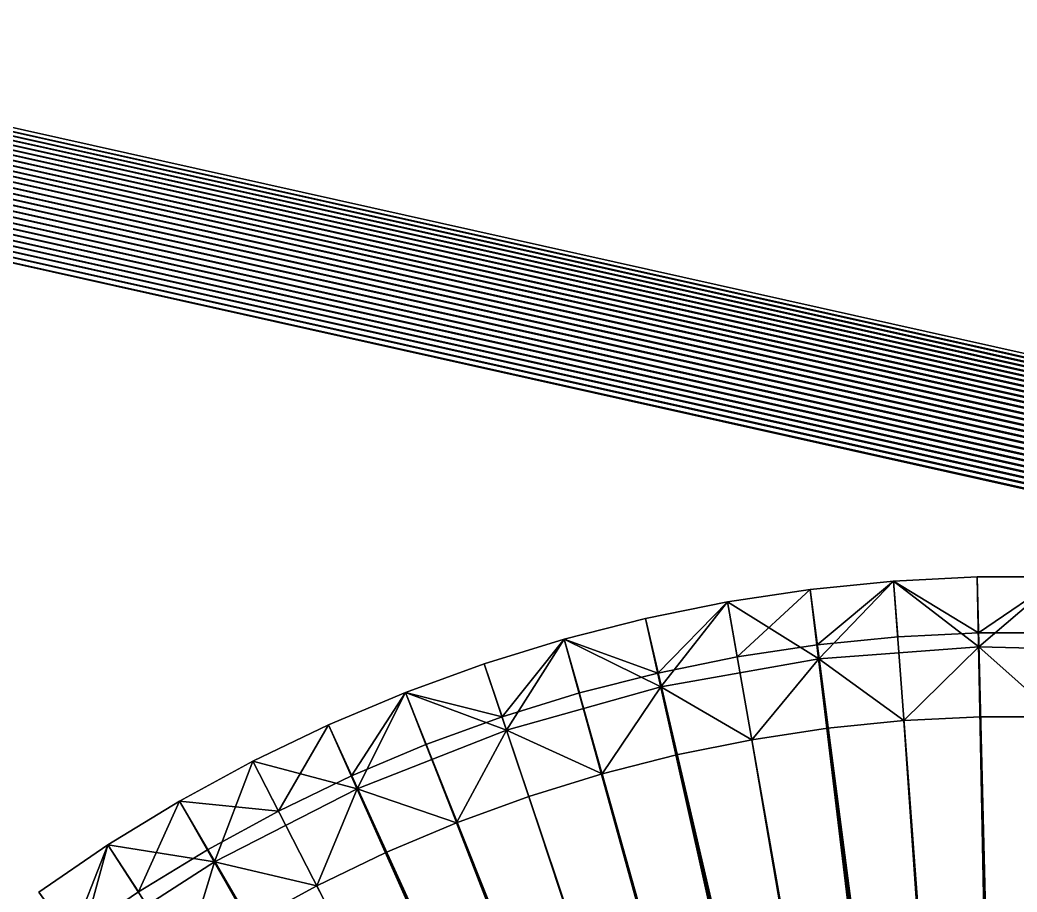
# Model space of a CAD drawing. Header units: millimetres. Extents: x 0 to 520, y -2 to 382.
# Drawn here: x 49.72 to 63.97, y 57.49 to 69.95 of the extents above; entities that cross this region are included whole.
import ezdxf

# ---------------------------------------------------------------- set-up
doc = ezdxf.new("R2010")
doc.units = ezdxf.units.MM

msp = doc.modelspace()

# ---------------------------------------------------------------- linework, layer by layer
at = {"layer": 'BRASS', "color": 52}
for points in [[(509.2, 369.2, 103), (10.8, 369.2, 103), (10.8, 10.8, 103)], [(509.2, 369.2, 103), (10.8, 10.8, 103), (509.2, 10.8, 103)], [(38.65, 190, 86), (185.0411, 341.3505, 86), (185.0411, 38.6495, 86)], [(38.6479, 189.9178, 86), (38.65, 190, 86), (185.0411, 38.6495, 86)], [(38.6418, 189.8357, 86), (38.6479, 189.9178, 86), (184.9589, 38.6495, 86)], [(184.9589, 38.6495, 86), (38.6479, 189.9178, 86), (185.0411, 38.6495, 86)], [(38.6173, 189.6731, 86), (38.6316, 189.7541, 86), (184.7948, 38.6372, 86)], [(38.6316, 189.7541, 86), (38.6418, 189.8357, 86), (184.8767, 38.6454, 86)], [(184.7948, 38.6372, 86), (38.6316, 189.7541, 86), (184.8767, 38.6454, 86)], [(184.8767, 38.6454, 86), (38.6418, 189.8357, 86), (184.9589, 38.6495, 86)], [(38.5767, 189.5137, 86), (38.599, 189.5929, 86), (184.6328, 38.6086, 86)], [(38.599, 189.5929, 86), (38.6173, 189.6731, 86), (184.7135, 38.6249, 86)], [(184.6328, 38.6086, 86), (38.599, 189.5929, 86), (184.7135, 38.6249, 86)], [(184.7135, 38.6249, 86), (38.6173, 189.6731, 86), (184.7948, 38.6372, 86)], [(38.5204, 189.3591, 86), (38.5505, 189.4357, 86), (184.4745, 38.5641, 86)], [(38.5505, 189.4357, 86), (38.5767, 189.5137, 86), (184.5531, 38.5883, 86)], [(184.4745, 38.5641, 86), (38.5505, 189.4357, 86), (184.5531, 38.5883, 86)], [(184.5531, 38.5883, 86), (38.5767, 189.5137, 86), (184.6328, 38.6086, 86)], [(38.4491, 189.2109, 86), (38.4866, 189.2841, 86), (184.3214, 38.504, 86)], [(38.4866, 189.2841, 86), (38.5204, 189.3591, 86), (184.3972, 38.5359, 86)], [(184.3214, 38.504, 86), (38.4866, 189.2841, 86), (184.3972, 38.5359, 86)], [(184.3972, 38.5359, 86), (38.5204, 189.3591, 86), (184.4745, 38.5641, 86)], [(38.3633, 189.0705, 86), (38.4079, 189.1396, 86), (184.175, 38.4289, 86)], [(38.4079, 189.1396, 86), (38.4491, 189.2109, 86), (184.2473, 38.4683, 86)], [(184.175, 38.4289, 86), (38.4079, 189.1396, 86), (184.2473, 38.4683, 86)], [(184.2473, 38.4683, 86), (38.4491, 189.2109, 86), (184.3214, 38.504, 86)], [(38.3633, 70.9295, 86), (38.3633, 189.0705, 86), (184.1048, 38.386, 86)], [(184.1048, 38.386, 86), (38.3633, 189.0705, 86), (184.175, 38.4289, 86)], [(38.3633, 70.9295, 86), (184.1048, 38.386, 86), (38.4079, 70.8604, 86)], [(38.4079, 70.8604, 86), (184.0368, 38.3397, 86), (38.4491, 70.7891, 86)], [(38.4079, 70.8604, 86), (184.1048, 38.386, 86), (184.0368, 38.3397, 86)], [(38.4491, 70.7891, 86), (183.9712, 38.29, 86), (38.4866, 70.7159, 86)], [(38.4491, 70.7891, 86), (184.0368, 38.3397, 86), (183.9712, 38.29, 86)], [(38.4866, 70.7159, 86), (183.9082, 38.2371, 86), (38.5204, 70.6409, 86)], [(38.4866, 70.7159, 86), (183.9712, 38.29, 86), (183.9082, 38.2371, 86)], [(38.5204, 70.6409, 86), (183.8479, 38.1812, 86), (38.5505, 70.5643, 86)], [(38.5204, 70.6409, 86), (183.9082, 38.2371, 86), (183.8479, 38.1812, 86)], [(38.5505, 70.5643, 86), (183.7905, 38.1223, 86), (38.5767, 70.4863, 86)], [(38.5505, 70.5643, 86), (183.8479, 38.1812, 86), (183.7905, 38.1223, 86)], [(38.5767, 70.4863, 86), (183.736, 38.0606, 86), (38.599, 70.4071, 86)], [(38.5767, 70.4863, 86), (183.7905, 38.1223, 86), (183.736, 38.0606, 86)], [(38.599, 70.4071, 86), (183.6847, 37.9963, 86), (38.6173, 70.3269, 86)], [(38.599, 70.4071, 86), (183.736, 38.0606, 86), (183.6847, 37.9963, 86)], [(38.6173, 70.3269, 86), (183.6367, 37.9295, 86), (38.6316, 70.2459, 86)], [(38.6173, 70.3269, 86), (183.6847, 37.9963, 86), (183.6367, 37.9295, 86)], [(38.6316, 70.2459, 86), (183.5921, 37.8604, 86), (38.6418, 70.1643, 86)], [(38.6316, 70.2459, 86), (183.6367, 37.9295, 86), (183.5921, 37.8604, 86)], [(38.6418, 70.1643, 86), (183.5509, 37.7891, 86), (38.6479, 70.0822, 86)], [(38.6418, 70.1643, 86), (183.5921, 37.8604, 86), (183.5509, 37.7891, 86)], [(38.6479, 70.0822, 86), (183.5134, 37.7159, 86), (38.65, 70, 86)], [(38.6479, 70.0822, 86), (183.5509, 37.7891, 86), (183.5134, 37.7159, 86)], [(38.65, 70, 86), (183.4796, 37.6409, 86), (38.6479, 69.9178, 86)], [(38.65, 70, 86), (183.5134, 37.7159, 86), (183.4796, 37.6409, 86)], [(38.6418, 69.8357, 86), (183.4233, 37.4863, 86), (38.6316, 69.7541, 86)], [(38.6479, 69.9178, 86), (183.4495, 37.5643, 86), (38.6418, 69.8357, 86)], [(38.6418, 69.8357, 86), (183.4495, 37.5643, 86), (183.4233, 37.4863, 86)], [(38.6479, 69.9178, 86), (183.4796, 37.6409, 86), (183.4495, 37.5643, 86)], [(38.6316, 69.7541, 86), (183.401, 37.4071, 86), (38.6173, 69.6731, 86)], [(38.6316, 69.7541, 86), (183.4233, 37.4863, 86), (183.401, 37.4071, 86)], [(38.599, 69.5929, 86), (183.3684, 37.2459, 86), (38.5767, 69.5137, 86)], [(38.6173, 69.6731, 86), (183.3827, 37.3269, 86), (38.599, 69.5929, 86)], [(38.599, 69.5929, 86), (183.3827, 37.3269, 86), (183.3684, 37.2459, 86)], [(38.6173, 69.6731, 86), (183.401, 37.4071, 86), (183.3827, 37.3269, 86)], [(38.5505, 69.4357, 86), (183.3521, 37.0822, 86), (38.5204, 69.3591, 86)], [(38.5767, 69.5137, 86), (183.3582, 37.1643, 86), (38.5505, 69.4357, 86)], [(38.5505, 69.4357, 86), (183.3582, 37.1643, 86), (183.3521, 37.0822, 86)], [(38.5767, 69.5137, 86), (183.3684, 37.2459, 86), (183.3582, 37.1643, 86)], [(38.4866, 69.2841, 86), (183.3521, 36.9178, 86), (38.4491, 69.2109, 86)], [(38.5204, 69.3591, 86), (183.35, 37, 86), (38.4866, 69.2841, 86)], [(38.4866, 69.2841, 86), (183.35, 37, 86), (183.3521, 36.9178, 86)], [(38.5204, 69.3591, 86), (183.3521, 37.0822, 86), (183.35, 37, 86)], [(38.4079, 69.1396, 86), (183.3684, 36.7541, 86), (38.3633, 69.0705, 86)], [(38.4491, 69.2109, 86), (183.3582, 36.8357, 86), (38.4079, 69.1396, 86)], [(38.4079, 69.1396, 86), (183.3582, 36.8357, 86), (183.3684, 36.7541, 86)], [(38.4491, 69.2109, 86), (183.3521, 36.9178, 86), (183.3582, 36.8357, 86)], [(38.3153, 69.0037, 86), (183.401, 36.5929, 86), (20.5, 20.5, 86)], [(38.3633, 69.0705, 86), (183.3827, 36.6731, 86), (38.3153, 69.0037, 86)], [(38.3153, 69.0037, 86), (183.3827, 36.6731, 86), (183.401, 36.5929, 86)], [(38.3633, 69.0705, 86), (183.3684, 36.7541, 86), (183.3827, 36.6731, 86)], [(61.0158, 61.8137), (62.2065, 61.9329, -3), (61.0158, 61.8137, -3)], [(61.0158, 61.8137), (62.2065, 61.9329), (62.2065, 61.9329, -3)], [(61.0158, 61.8137, -3), (62.2065, 61.9329, -3), (61.1152, 61.0199, -3)], [(62.2065, 61.9329), (61.0158, 61.8137), (63.8356, 40.1938)], [(62.2065, 61.9329, -4), (61.0158, 61.8137, -4), (61.1152, 61.0199, -4)], [(62.2065, 61.9329, -4), (62.2065, 61.9329, -12), (61.0158, 61.8137, -12)], [(61.0158, 61.8137, -4), (62.2065, 61.9329, -4), (61.0158, 61.8137, -12)], [(61.1401, 60.8215, -13), (61.0158, 61.8137, -12), (62.2065, 61.9329, -12)], [(61.1152, 61.0199, -3), (62.2065, 61.9329, -3), (62.2663, 61.1351, -3)], [(62.2065, 61.9329, -4), (61.1152, 61.0199, -4), (62.2663, 61.1351, -4)], [(61.1401, 60.8215, -13), (62.2065, 61.9329, -12), (63.4266, 60.9929, -13)], [(62.2065, 61.9329), (63.4017, 61.9925, -3), (62.2065, 61.9329, -3)], [(62.2065, 61.9329), (63.4017, 61.9925), (63.4017, 61.9925, -3)], [(62.2065, 61.9329, -3), (63.4017, 61.9925, -3), (63.4216, 61.1928, -3)], [(63.4017, 61.9925), (62.2065, 61.9329), (63.8356, 40.1938)], [(63.4017, 61.9925, -4), (62.2065, 61.9329, -4), (63.4216, 61.1928, -4)], [(62.2065, 61.9329, -4), (63.4017, 61.9925, -12), (62.2065, 61.9329, -12)], [(62.2065, 61.9329, -4), (63.4017, 61.9925, -4), (63.4017, 61.9925, -12)], [(63.4266, 60.9929, -13), (62.2065, 61.9329, -12), (63.4017, 61.9925, -12)], [(62.2065, 61.9329, -3), (63.4216, 61.1928, -3), (62.2663, 61.1351, -3)], [(63.4216, 61.1928, -4), (62.2065, 61.9329, -4), (62.2663, 61.1351, -4)], [(64.5983, 61.9925), (64.5983, 61.9925, -3), (63.4017, 61.9925, -3)], [(63.4017, 61.9925), (64.5983, 61.9925), (63.4017, 61.9925, -3)], [(63.4017, 61.9925, -3), (64.5983, 61.9925, -3), (63.4216, 61.1928, -3)], [(63.4017, 61.9925), (63.8356, 40.1938), (63.9452, 40.1993)], [(64.5983, 61.9925), (63.4017, 61.9925), (63.9452, 40.1993)], [(64.5983, 61.9925, -4), (63.4017, 61.9925, -4), (63.4216, 61.1928, -4)], [(63.4017, 61.9925, -4), (64.5983, 61.9925, -12), (63.4017, 61.9925, -12)], [(63.4017, 61.9925, -4), (64.5983, 61.9925, -4), (64.5983, 61.9925, -12)], [(63.4266, 60.9929, -13), (63.4017, 61.9925, -12), (64.5983, 61.9925, -12)], [(63.4216, 61.1928, -3), (64.5983, 61.9925, -3), (64.5784, 61.1928, -3)], [(64.5983, 61.9925, -4), (63.4216, 61.1928, -4), (64.5784, 61.1928, -4)], [(63.4266, 60.9929, -13), (64.5983, 61.9925, -12), (65.7188, 60.9357, -13)], [(64.5983, 61.9925), (63.9452, 40.1993), (64.0548, 40.1993)], [(59.8324, 61.6354), (61.0158, 61.8137, -3), (59.8324, 61.6354, -3)], [(59.8324, 61.6354), (61.0158, 61.8137), (61.0158, 61.8137, -3)], [(59.8324, 61.6354, -3), (61.0158, 61.8137, -3), (59.9714, 60.8475, -3)], [(61.0158, 61.8137), (59.8324, 61.6354), (63.618, 40.1666)], [(61.0158, 61.8137, -4), (59.8324, 61.6354, -4), (59.9714, 60.8475, -4)], [(59.8324, 61.6354, -4), (61.0158, 61.8137, -12), (59.8324, 61.6354, -12)], [(59.8324, 61.6354, -4), (61.0158, 61.8137, -4), (61.0158, 61.8137, -12)], [(61.1401, 60.8215, -13), (59.8324, 61.6354, -12), (61.0158, 61.8137, -12)], [(59.9714, 60.8475, -3), (61.0158, 61.8137, -3), (61.1152, 61.0199, -3)], [(61.0158, 61.8137, -4), (59.9714, 60.8475, -4), (61.1152, 61.0199, -4)], [(61.0158, 61.8137), (63.7264, 40.1829), (63.8356, 40.1938)], [(61.0158, 61.8137), (63.618, 40.1666), (63.7264, 40.1829)], [(58.6595, 61.3983), (59.8324, 61.6354, -3), (58.6595, 61.3983, -3)], [(58.6595, 61.3983), (59.8324, 61.6354), (59.8324, 61.6354, -3)], [(58.6595, 61.3983, -3), (59.8324, 61.6354, -3), (58.8375, 60.6183, -3)], [(59.8324, 61.6354), (58.6595, 61.3983), (63.618, 40.1666)], [(59.8324, 61.6354, -4), (58.6595, 61.3983, -4), (58.8375, 60.6183, -4)], [(59.8324, 61.6354, -4), (59.8324, 61.6354, -12), (58.6595, 61.3983, -12)], [(58.6595, 61.3983, -4), (59.8324, 61.6354, -4), (58.6595, 61.3983, -12)], [(58.882, 60.4233, -13), (58.6595, 61.3983, -12), (59.8324, 61.6354, -12)], [(58.8375, 60.6183, -3), (59.8324, 61.6354, -3), (59.9714, 60.8475, -3)], [(59.8324, 61.6354, -4), (58.8375, 60.6183, -4), (59.9714, 60.8475, -4)], [(58.882, 60.4233, -13), (59.8324, 61.6354, -12), (61.1401, 60.8215, -13)], [(58.6595, 61.3983), (58.6595, 61.3983, -3), (57.4998, 61.103, -3)], [(57.4998, 61.103), (58.6595, 61.3983), (57.4998, 61.103, -3)], [(57.4998, 61.103, -3), (58.6595, 61.3983, -3), (58.8375, 60.6183, -3)], [(58.6595, 61.3983), (57.4998, 61.103), (63.4042, 40.1178)], [(58.6595, 61.3983, -4), (57.4998, 61.103, -4), (58.8375, 60.6183, -4)], [(57.4998, 61.103, -4), (58.6595, 61.3983, -4), (58.6595, 61.3983, -12)], [(57.4998, 61.103, -4), (58.6595, 61.3983, -12), (57.4998, 61.103, -12)], [(58.882, 60.4233, -13), (57.4998, 61.103, -12), (58.6595, 61.3983, -12)], [(58.6595, 61.3983), (63.5105, 40.1448), (63.618, 40.1666)], [(58.6595, 61.3983), (63.4042, 40.1178), (63.5105, 40.1448)], [(63.4216, 61.1928, -3), (63.4216, 61.1928, -4), (62.2663, 61.1351, -4)], [(62.2663, 61.1351, -3), (63.4216, 61.1928, -3), (62.2663, 61.1351, -4)], [(63.4216, 61.1928, -3), (64.5784, 61.1928, -4), (63.4216, 61.1928, -4)], [(63.4216, 61.1928, -3), (64.5784, 61.1928, -3), (64.5784, 61.1928, -4)], [(56.3563, 60.7503), (57.4998, 61.103), (57.4998, 61.103, -3)], [(56.3563, 60.7503), (57.4998, 61.103, -3), (56.3563, 60.7503, -3)], [(56.3563, 60.7503, -3), (57.4998, 61.103, -3), (56.6111, 59.9919, -3)], [(57.4998, 61.103), (56.3563, 60.7503), (63.2993, 40.0854)], [(57.4998, 61.103, -4), (56.3563, 60.7503, -4), (56.6111, 59.9919, -4)], [(57.4998, 61.103, -4), (57.4998, 61.103, -12), (56.3563, 60.7503, -12)], [(56.3563, 60.7503, -4), (57.4998, 61.103, -4), (56.3563, 60.7503, -12)], [(56.6748, 59.8023, -13), (56.3563, 60.7503, -12), (57.4998, 61.103, -12)], [(56.6111, 59.9919, -3), (57.4998, 61.103, -3), (57.7165, 60.3329, -3)], [(57.4998, 61.103, -4), (56.6111, 59.9919, -4), (57.7165, 60.3329, -4)], [(56.6748, 59.8023, -13), (57.4998, 61.103, -12), (58.882, 60.4233, -13)], [(57.4998, 61.103, -3), (58.8375, 60.6183, -3), (57.7165, 60.3329, -3)], [(57.4998, 61.103), (63.2993, 40.0854), (63.4042, 40.1178)], [(58.8375, 60.6183, -4), (57.4998, 61.103, -4), (57.7165, 60.3329, -4)], [(59.9714, 60.8475, -3), (61.1152, 61.0199, -4), (59.9714, 60.8475, -4)], [(59.9714, 60.8475, -3), (61.1152, 61.0199, -3), (61.1152, 61.0199, -4)], [(61.1152, 61.0199, -3), (62.2663, 61.1351, -4), (61.1152, 61.0199, -4)], [(61.1152, 61.0199, -3), (62.2663, 61.1351, -3), (62.2663, 61.1351, -4)], [(61.1401, 60.8215, -13), (63.4266, 60.9929, -13), (62.3559, 59.9385, -14)], [(63.4266, 60.9929, -13), (63.4515, 59.9932, -14), (62.3559, 59.9385, -14)], [(63.4266, 60.9929, -13), (64.5485, 59.9932, -14), (63.4515, 59.9932, -14)], [(63.4266, 60.9929, -13), (65.7188, 60.9357, -13), (64.5485, 59.9932, -14)], [(55.2318, 60.341), (56.3563, 60.7503), (56.3563, 60.7503, -3)], [(55.2318, 60.341), (56.3563, 60.7503, -3), (55.2318, 60.341, -3)], [(55.2318, 60.341, -3), (56.3563, 60.7503, -3), (56.6111, 59.9919, -3)], [(56.3563, 60.7503), (55.2318, 60.341), (63.2993, 40.0854)], [(56.3563, 60.7503, -4), (55.2318, 60.341, -4), (56.6111, 59.9919, -4)], [(56.3563, 60.7503, -4), (56.3563, 60.7503, -12), (55.2318, 60.341, -12)], [(55.2318, 60.341, -4), (56.3563, 60.7503, -4), (55.2318, 60.341, -12)], [(56.6748, 59.8023, -13), (55.2318, 60.341, -12), (56.3563, 60.7503, -12)], [(58.8375, 60.6183, -3), (59.9714, 60.8475, -4), (58.8375, 60.6183, -4)], [(58.8375, 60.6183, -3), (59.9714, 60.8475, -3), (59.9714, 60.8475, -4)], [(58.882, 60.4233, -13), (61.1401, 60.8215, -13), (60.1797, 59.6658, -14)], [(61.1401, 60.8215, -13), (61.2644, 59.8293, -14), (60.1797, 59.6658, -14)], [(61.1401, 60.8215, -13), (62.3559, 59.9385, -14), (61.2644, 59.8293, -14)], [(57.7165, 60.3329, -3), (58.8375, 60.6183, -3), (58.8375, 60.6183, -4)], [(57.7165, 60.3329, -3), (58.8375, 60.6183, -4), (57.7165, 60.3329, -4)], [(54.1291, 59.8761), (55.2318, 60.341), (55.2318, 60.341, -3)], [(54.1291, 59.8761), (55.2318, 60.341, -3), (54.1291, 59.8761, -3)], [(54.1291, 59.8761, -3), (55.2318, 60.341, -3), (54.4581, 59.1469, -3)], [(55.2318, 60.341), (54.1291, 59.8761), (63.1962, 40.0479)], [(55.2318, 60.341, -4), (54.1291, 59.8761, -4), (54.4581, 59.1469, -4)], [(54.1291, 59.8761, -4), (55.2318, 60.341, -4), (55.2318, 60.341, -12)], [(54.1291, 59.8761, -4), (55.2318, 60.341, -12), (54.1291, 59.8761, -12)], [(54.5404, 58.9646, -13), (54.1291, 59.8761, -12), (55.2318, 60.341, -12)], [(54.4581, 59.1469, -3), (55.2318, 60.341, -3), (55.5241, 59.5963, -3)], [(55.2318, 60.341, -4), (54.4581, 59.1469, -4), (55.5241, 59.5963, -4)], [(54.5404, 58.9646, -13), (55.2318, 60.341, -12), (56.6748, 59.8023, -13)], [(55.2318, 60.341, -3), (56.6111, 59.9919, -3), (55.5241, 59.5963, -3)], [(55.2318, 60.341), (63.1962, 40.0479), (63.2993, 40.0854)], [(56.6111, 59.9919, -4), (55.2318, 60.341, -4), (55.5241, 59.5963, -4)], [(56.6111, 59.9919, -3), (57.7165, 60.3329, -3), (57.7165, 60.3329, -4)], [(56.6111, 59.9919, -3), (57.7165, 60.3329, -4), (56.6111, 59.9919, -4)], [(56.6748, 59.8023, -13), (58.882, 60.4233, -13), (58.0415, 59.1777, -14)], [(58.882, 60.4233, -13), (59.1045, 59.4484, -14), (58.0415, 59.1777, -14)], [(58.882, 60.4233, -13), (60.1797, 59.6658, -14), (59.1045, 59.4484, -14)], [(53.0509, 59.3569), (54.1291, 59.8761), (54.1291, 59.8761, -3)], [(53.0509, 59.3569), (54.1291, 59.8761, -3), (53.0509, 59.3569, -3)], [(53.0509, 59.3569, -3), (54.1291, 59.8761, -3), (53.4159, 58.645, -3)], [(54.1291, 59.8761), (53.0509, 59.3569), (62.9963, 39.9577)], [(54.1291, 59.8761, -4), (53.0509, 59.3569, -4), (53.4159, 58.645, -4)], [(53.0509, 59.3569, -4), (54.1291, 59.8761, -4), (54.1291, 59.8761, -12)], [(53.0509, 59.3569, -4), (54.1291, 59.8761, -12), (53.0509, 59.3569, -12)], [(54.5404, 58.9646, -13), (53.0509, 59.3569, -12), (54.1291, 59.8761, -12)], [(53.4159, 58.645, -3), (54.1291, 59.8761, -3), (54.4581, 59.1469, -3)], [(54.1291, 59.8761, -4), (53.4159, 58.645, -4), (54.4581, 59.1469, -4)], [(54.1291, 59.8761), (63.0952, 40.0053), (63.1962, 40.0479)], [(54.1291, 59.8761), (62.9963, 39.9577), (63.0952, 40.0053)], [(55.5241, 59.5963, -3), (56.6111, 59.9919, -3), (56.6111, 59.9919, -4)], [(55.5241, 59.5963, -3), (56.6111, 59.9919, -4), (55.5241, 59.5963, -4)], [(61.2644, 59.8293, -14), (62.3559, 59.9385, -14), (63.7264, 40.1829, -14)], [(62.3559, 59.9385, -14), (63.4515, 59.9932, -14), (63.8356, 40.1938, -14)], [(63.7264, 40.1829, -14), (62.3559, 59.9385, -14), (63.8356, 40.1938, -14)], [(63.8356, 40.1938, -14), (63.4515, 59.9932, -14), (63.9452, 40.1993, -14)], [(63.4515, 59.9932, -14), (64.5485, 59.9932, -14), (63.9452, 40.1993, -14)], [(63.9452, 40.1993, -14), (64.5485, 59.9932, -14), (64.0548, 40.1993, -14)], [(54.5404, 58.9646, -13), (56.6748, 59.8023, -13), (55.9625, 58.4792, -14)], [(56.6748, 59.8023, -13), (56.9933, 58.8544, -14), (55.9625, 58.4792, -14)], [(56.6748, 59.8023, -13), (58.0415, 59.1777, -14), (56.9933, 58.8544, -14)], [(60.1797, 59.6658, -14), (61.2644, 59.8293, -14), (63.618, 40.1666, -14)], [(63.618, 40.1666, -14), (61.2644, 59.8293, -14), (63.7264, 40.1829, -14)], [(54.4581, 59.1469, -3), (55.5241, 59.5963, -3), (55.5241, 59.5963, -4)], [(54.4581, 59.1469, -3), (55.5241, 59.5963, -4), (54.4581, 59.1469, -4)], [(59.1045, 59.4484, -14), (60.1797, 59.6658, -14), (63.5105, 40.1448, -14)], [(63.5105, 40.1448, -14), (60.1797, 59.6658, -14), (63.618, 40.1666, -14)], [(58.0415, 59.1777, -14), (59.1045, 59.4484, -14), (63.4042, 40.1178, -14)], [(63.4042, 40.1178, -14), (59.1045, 59.4484, -14), (63.5105, 40.1448, -14)], [(52, 58.7846), (53.0509, 59.3569), (53.0509, 59.3569, -3)], [(52, 58.7846), (53.0509, 59.3569, -3), (52, 58.7846, -3)], [(52, 58.7846, -3), (53.0509, 59.3569, -3), (53.4159, 58.645, -3)], [(53.0509, 59.3569), (52, 58.7846), (62.9963, 39.9577)], [(53.0509, 59.3569, -4), (52, 58.7846, -4), (53.4159, 58.645, -4)], [(52, 58.7846, -4), (53.0509, 59.3569, -4), (53.0509, 59.3569, -12)], [(52, 58.7846, -4), (53.0509, 59.3569, -12), (52, 58.7846, -12)], [(52.5, 57.9186, -13), (52, 58.7846, -12), (53.0509, 59.3569, -12)], [(52.5, 57.9186, -13), (53.0509, 59.3569, -12), (54.5404, 58.9646, -13)], [(53.4159, 58.645, -3), (54.4581, 59.1469, -3), (54.4581, 59.1469, -4)], [(53.4159, 58.645, -3), (54.4581, 59.1469, -4), (53.4159, 58.645, -4)], [(56.9933, 58.8544, -14), (58.0415, 59.1777, -14), (63.2993, 40.0854, -14)], [(63.2993, 40.0854, -14), (58.0415, 59.1777, -14), (63.4042, 40.1178, -14)], [(52.5, 57.9186, -13), (54.5404, 58.9646, -13), (53.9634, 57.5772, -14)], [(54.5404, 58.9646, -13), (54.9517, 58.0531, -14), (53.9634, 57.5772, -14)], [(54.5404, 58.9646, -13), (55.9625, 58.4792, -14), (54.9517, 58.0531, -14)], [(50.9789, 58.1606), (52, 58.7846), (52, 58.7846, -3)], [(50.9789, 58.1606), (52, 58.7846, -3), (50.9789, 58.1606, -3)], [(50.9789, 58.1606, -3), (52, 58.7846, -3), (51.4129, 57.4886, -3)], [(52, 58.7846), (50.9789, 58.1606), (62.8064, 39.8481)], [(52, 58.7846, -4), (50.9789, 58.1606, -4), (51.4129, 57.4886, -4)], [(52, 58.7846, -4), (52, 58.7846, -12), (50.9789, 58.1606, -12)], [(50.9789, 58.1606, -4), (52, 58.7846, -4), (50.9789, 58.1606, -12)], [(52.5, 57.9186, -13), (50.9789, 58.1606, -12), (52, 58.7846, -12)], [(51.4129, 57.4886, -3), (52, 58.7846, -3), (52.4, 58.0918, -3)], [(52, 58.7846, -4), (51.4129, 57.4886, -4), (52.4, 58.0918, -4)], [(52, 58.7846, -3), (53.4159, 58.645, -3), (52.4, 58.0918, -3)], [(52, 58.7846), (62.9, 39.9053), (62.9963, 39.9577)], [(52, 58.7846), (62.8064, 39.8481), (62.9, 39.9053)], [(53.4159, 58.645, -4), (52, 58.7846, -4), (52.4, 58.0918, -4)], [(55.9625, 58.4792, -14), (56.9933, 58.8544, -14), (63.1962, 40.0479, -14)], [(63.1962, 40.0479, -14), (56.9933, 58.8544, -14), (63.2993, 40.0854, -14)], [(53.4159, 58.645, -3), (53.4159, 58.645, -4), (52.4, 58.0918, -4)], [(52.4, 58.0918, -3), (53.4159, 58.645, -3), (52.4, 58.0918, -4)], [(54.9517, 58.0531, -14), (55.9625, 58.4792, -14), (63.0952, 40.0053, -14)], [(63.0952, 40.0053, -14), (55.9625, 58.4792, -14), (63.1962, 40.0479, -14)], [(49.9902, 57.4865), (50.9789, 58.1606), (50.9789, 58.1606, -3)], [(49.9902, 57.4865), (50.9789, 58.1606, -3), (49.9902, 57.4865, -3)], [(49.9902, 57.4865, -3), (50.9789, 58.1606, -3), (50.4571, 56.837, -3)], [(50.9789, 58.1606), (49.9902, 57.4865), (62.8064, 39.8481)], [(50.9789, 58.1606, -4), (49.9902, 57.4865, -4), (50.4571, 56.837, -4)], [(49.9902, 57.4865, -4), (50.9789, 58.1606, -4), (50.9789, 58.1606, -12)], [(49.9902, 57.4865, -4), (50.9789, 58.1606, -12), (49.9902, 57.4865, -12)], [(50.5739, 56.6746, -13), (49.9902, 57.4865, -12), (50.9789, 58.1606, -12)], [(50.4571, 56.837, -3), (50.9789, 58.1606, -3), (51.4129, 57.4886, -3)], [(50.9789, 58.1606, -4), (50.4571, 56.837, -4), (51.4129, 57.4886, -4)], [(50.5739, 56.6746, -13), (50.9789, 58.1606, -12), (52.5, 57.9186, -13)], [(51.4129, 57.4886, -3), (52.4, 58.0918, -3), (52.4, 58.0918, -4)], [(51.4129, 57.4886, -3), (52.4, 58.0918, -4), (51.4129, 57.4886, -4)], [(53.9634, 57.5772, -14), (54.9517, 58.0531, -14), (62.9963, 39.9577, -14)], [(62.9963, 39.9577, -14), (54.9517, 58.0531, -14), (63.0952, 40.0053, -14)], [(50.5739, 56.6746, -13), (52.5, 57.9186, -13), (52.064, 56.4806, -14)], [(52.5, 57.9186, -13), (53, 57.0526, -14), (52.064, 56.4806, -14)], [(52.5, 57.9186, -13), (53.9634, 57.5772, -14), (53, 57.0526, -14)], [(50.4571, 56.837, -3), (51.4129, 57.4886, -3), (51.4129, 57.4886, -4)], [(50.4571, 56.837, -3), (51.4129, 57.4886, -4), (50.4571, 56.837, -4)], [(53, 57.0526, -14), (53.9634, 57.5772, -14), (62.9, 39.9053, -14)], [(62.9, 39.9053, -14), (53.9634, 57.5772, -14), (62.9963, 39.9577, -14)]]:
    msp.add_3dface(points, dxfattribs=at)

doc.saveas('drawing.dxf')
